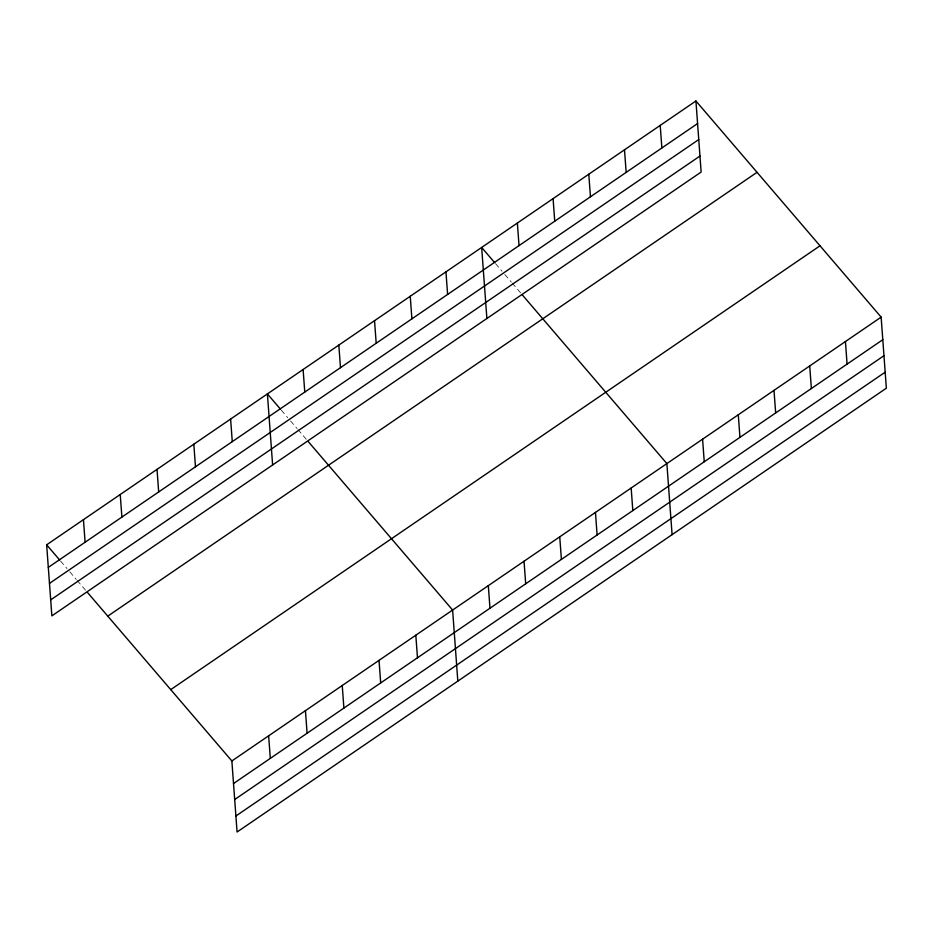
<?xml version="1.0" encoding="UTF-8"?>
<svg xmlns="http://www.w3.org/2000/svg" width="933" height="933" viewBox="0 0 933 933"><rect width="100%" height="100%" fill="white"/><g stroke="black" fill="none" stroke-linecap="round" stroke-linejoin="round"><path stroke-width="0.7" stroke-dasharray="4.67 3.5" d="M495.551 263.666L502.036 271.223M504.811 274.465L511.296 282.034M512.229 283.119L520.556 292.845M281.299 410.123L287.772 417.692M290.56 420.935L297.032 428.492M297.965 429.577L306.292 439.303M60.54 561.025L67.024 568.594M69.8 571.836L76.284 579.393M77.206 580.478L85.544 590.204"/><path stroke-width="1.4" d="M695.925 100.986L701.138 172.045L51.863 615.873L46.65 544.814L695.925 100.986L881.137 317.127L886.35 388.186L237.075 832.014L231.862 760.955L87.399 592.362M48.306 567.392L697.581 123.564M49.484 583.382L698.759 139.565M50.697 599.872L699.972 156.044M107.773 616.142L757.048 172.313M170.739 689.627L820.014 245.799M231.862 760.955L881.137 317.127M233.518 783.533L882.793 339.705M234.684 799.523L883.959 355.706M235.897 816.013L885.172 372.185M494.63 262.581L481.661 247.455L486.886 318.503M522.41 295.003L666.873 463.596L672.087 534.644M280.367 409.039L267.398 393.913L272.623 464.972M308.147 441.461L452.61 610.054L457.823 681.113M46.65 544.814L59.619 559.94M845.426 341.536L847.082 364.115M809.716 365.946L811.372 388.525M774.005 390.356L775.661 412.934M738.295 414.777L739.951 437.344M702.584 439.186L704.24 461.753M660.214 125.395L661.87 147.974M624.504 149.816L626.16 172.383M631.163 488.006L632.819 510.573M588.793 174.226L590.449 196.793M595.452 512.415L597.108 534.982M553.082 198.636L554.738 221.203M559.742 536.825L561.398 559.392M517.372 223.045L519.028 245.612M524.031 561.234L525.687 583.813M488.321 585.644L489.977 608.223M445.951 271.865L447.607 294.431M410.24 296.274L411.896 318.841M415.815 635.21L417.471 657.777M374.53 320.684L376.197 343.262M379.031 660.354L380.687 682.933M338.819 345.093L340.487 367.672M342.236 685.51L343.892 708.077M303.108 369.503L304.776 392.082M305.441 710.654L307.097 733.233M268.646 735.799L270.302 758.377M230.614 419.069L232.27 441.636M193.819 444.213L195.475 466.792M157.024 469.369L158.68 491.936M120.229 494.513L121.896 517.092M83.445 519.669L85.101 542.236"/></g></svg>
